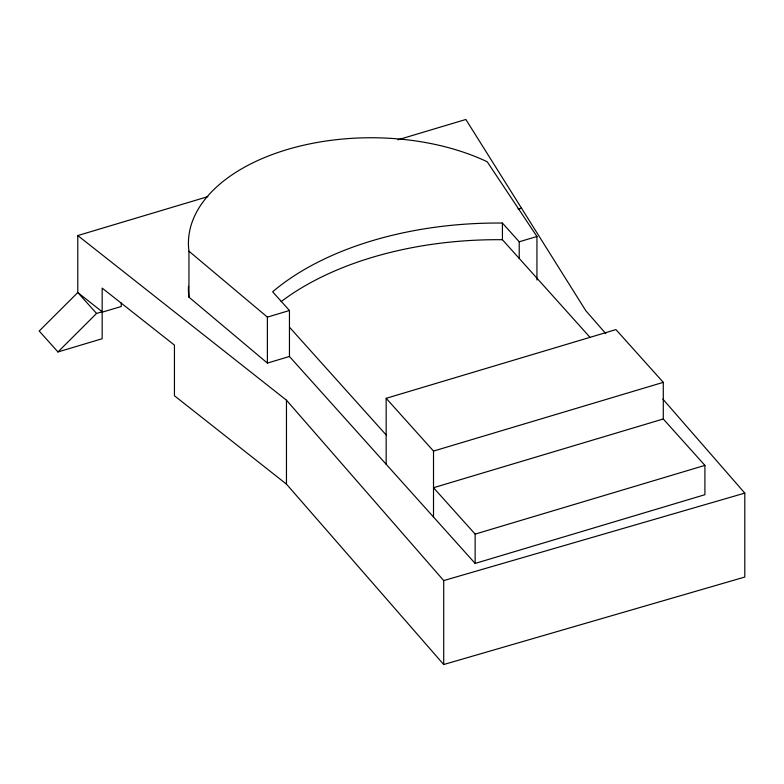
<?xml version="1.0" encoding="UTF-8"?>
<svg xmlns="http://www.w3.org/2000/svg" width="784" height="784" viewBox="0 0 784 784"><rect width="100%" height="100%" fill="white"/><g stroke="black" fill="none" stroke-linecap="round" stroke-linejoin="round"><path stroke-width="1.18" d="M96.55 313.453L77.783 292.54L39.2 331.034L57.967 351.947L96.55 313.453L102.165 311.777L77.783 292.54L77.783 235.553L207.819 196.657M397.87 139.817L465.872 119.472L585.775 310.66L605.856 333.69M101.802 312.306L121.246 306.495L121.246 302.996M57.967 351.947L102.165 338.727L102.165 288.1L174.44 345.117L174.44 395.753L286.464 484.13L443.705 664.528L744.8 577.044L744.8 493.107L662.882 399.115M536.942 280.045L536.942 236.494L487.227 161.778A182.721 105.497 0 0 0 286.954 149.617A182.721 105.497 0 0 0 188.944 251.184L267.383 317.118L289.453 310.513L289.453 356.485L475.143 563.422L704.914 494.704L704.914 465.382L663.284 418.989L663.284 382.347L615.94 329.594L386.169 398.321L386.169 464.275M289.453 310.513L272.636 291.775A272.234 157.172 0 0 1 502.417 223.058L519.224 241.786L536.942 236.494M188.493 286.287A182.721 105.497 0 0 0 188.944 297.146L267.383 363.08L289.453 356.485M386.169 398.321L433.513 451.074L663.284 382.347M663.284 418.989L433.513 487.717L475.143 534.11L475.143 563.422M475.143 534.11L704.914 465.382M77.783 235.553L286.464 400.183L443.705 580.581L744.8 493.107M517.969 209.005L521.546 208.25M502.417 223.058L502.417 239.708L589.931 337.247M289.453 327.173L386.169 434.963M519.224 241.786L519.224 258.446M443.705 580.581L443.705 664.528M433.513 451.074L433.513 517.028M286.464 400.183L286.464 484.13M267.383 317.118L267.383 363.08M188.944 251.184L188.944 297.146M281.084 301.664A272.234 157.172 0 0 1 502.417 239.708"/></g></svg>
